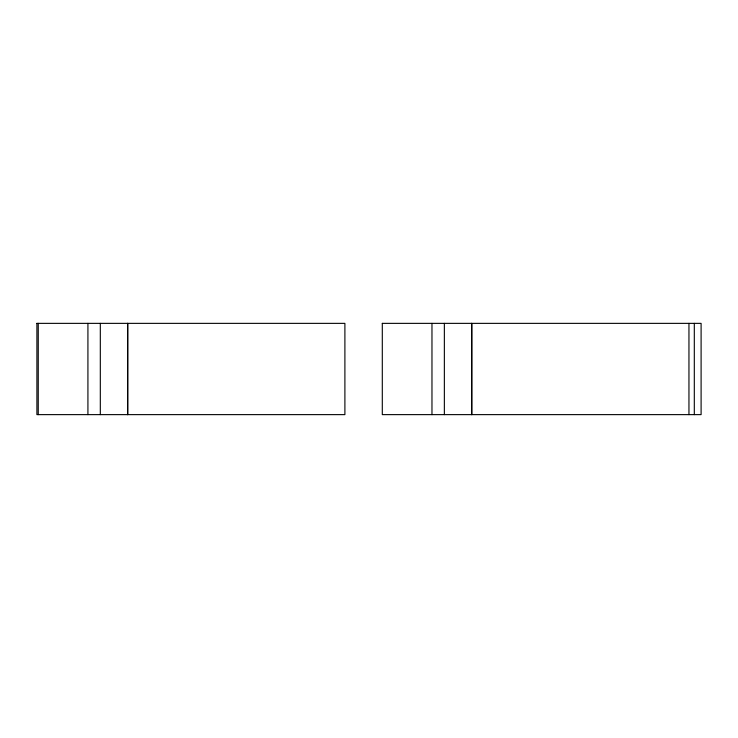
<?xml version="1.0" encoding="UTF-8"?>
<svg xmlns="http://www.w3.org/2000/svg" width="738" height="738" viewBox="0 0 738 738"><rect width="100%" height="100%" fill="white"/><g stroke="black" fill="none" stroke-linecap="round" stroke-linejoin="round"><path stroke-width="1.11" d="M38.247 414.627L38.256 323.364M87.923 414.627L87.923 323.364M100.313 414.627L100.313 323.364M431.97 414.627L431.97 323.364M444.359 414.627L444.359 323.364M694.31 323.364L694.31 414.627M688.951 323.364L688.951 414.627M36.9 323.364L36.9 414.627L344.895 414.627L344.895 323.364L36.9 323.364M127.692 323.364L127.683 414.627L127.692 323.364M382.302 323.364L382.302 414.627L701.1 414.627L701.1 323.364L382.302 323.364M471.739 323.364L471.73 414.627L471.739 323.364"/></g></svg>
